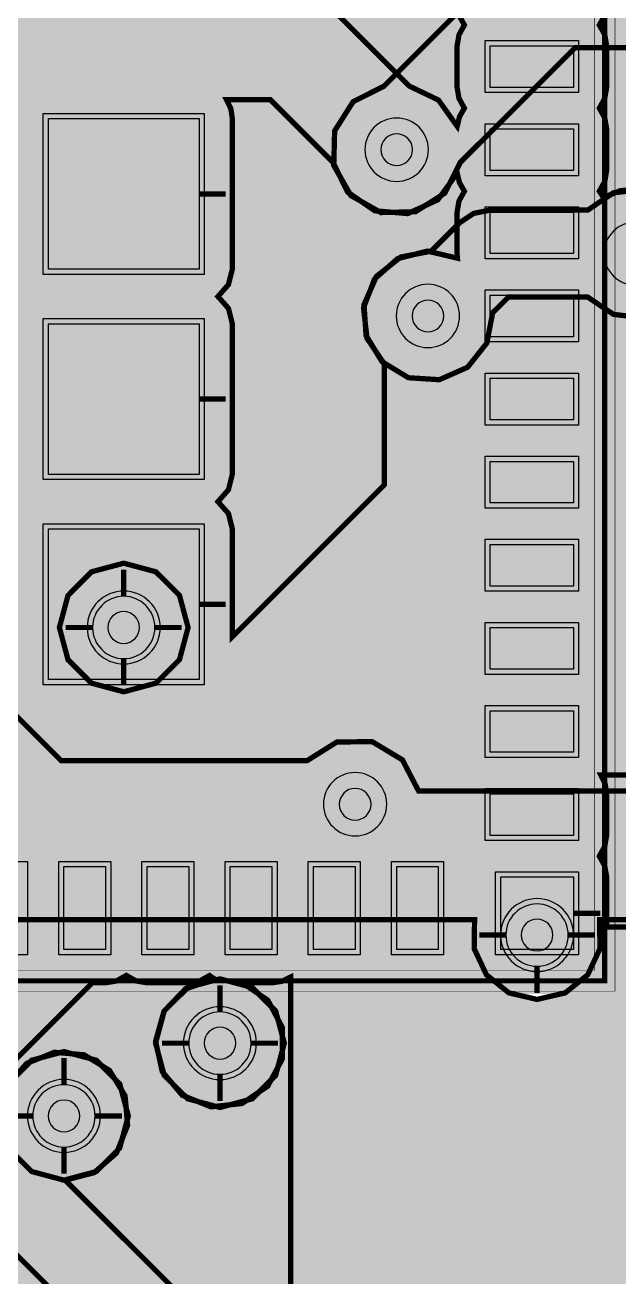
# Model space of a CAD drawing. Header units: millimetres. Extents: x -14.5 to 40, y -68.1 to 8.1.
# Drawn here: x 21.83 to 27.54, y -14.15 to -2.1 of the extents above; entities that cross this region are included whole.
import ezdxf

# ---------------------------------------------------------------- set-up
doc = ezdxf.new("R2010")
doc.units = ezdxf.units.MM
doc.header["$MEASUREMENT"] = 0
for name, color, linetype, true_color in [('Bottom-Layer', 7, 'Continuous', 0x0000ff), ('Bottom-Paste-Mask-Layer', 7, 'Continuous', 0x800000), ('Bottom-Solder-Mask-Layer', 7, 'Continuous', 0xaa00ff), ('Component-Shape-Layer', 7, 'Continuous', 0x00cccc), ('Document-Layer', 7, 'Continuous', 0xffffff), ('Hole-Layer', 7, 'Continuous', 0x222222), ('Multi-Layer', 7, 'Continuous', 0xc0c0c0), ('Pin-Soldering-Layer', 7, 'Continuous', 0xcc9999), ('Top-Layer', 7, 'Continuous', 0xff0000), ('Top-Paste-Mask-Layer', 7, 'Continuous', 0x808080), ('Top-Silkscreen-Layer', 7, 'Continuous', 0xffff00), ('Top-Solder-Mask-Layer', 7, 'Continuous', 0x800080)]:
    doc.layers.add(name, color=color, linetype=linetype, true_color=true_color)

msp = doc.modelspace()

# ---------------------------------------------------------------- hatches: boundary and pattern name
at = {"layer": 'Bottom-Layer'}
for points in [[(0.78, -0.455), (20.521, -0.455), (20.278, -0.675), (20.181, -0.987), (20.257, -1.305), (20.485, -1.541), (20.8, -1.627), (21.116, -1.541), (21.343, -1.305), (21.419, -0.987), (21.322, -0.675), (21.079, -0.455), (39.12, -0.455), (39.382, -0.618), (39.545, -0.88), (39.545, -6.251), (38.746, -5.453), (38.697, -5.411), (38.642, -5.377), (38.946, -5.087), (39.127, -4.709), (39.164, -4.291), (39.051, -3.887), (38.802, -3.55), (38.45, -3.321), (38.04, -3.232), (37.625, -3.293), (37.259, -3.496), (36.987, -3.816), (36.846, -4.211), (36.854, -4.631), (37.009, -5.02), (37.292, -5.33), (34.953, -5.33), (35.294, -5.053), (35.509, -4.669), (35.567, -4.233), (35.46, -3.807), (35.203, -3.45), (34.832, -3.214), (34.4, -3.131), (33.968, -3.214), (33.597, -3.45), (33.34, -3.807), (33.233, -4.233), (33.291, -4.669), (33.506, -5.053), (33.847, -5.33), (33.712, -5.33), (33.435, -5.153), (33.106, -5.142), (32.817, -5.3), (32.649, -5.583), (32.648, -5.912), (32.814, -6.196), (33.102, -6.355), (33.431, -6.347), (33.269, -6.704), (33.235, -7.095), (33.332, -7.475), (31.334, -9.474), (25.611, -9.474), (25.455, -9.173), (25.164, -8.998), (24.825, -9.001), (24.538, -9.181), (22.174, -9.181), (14.623, -1.631), (14.567, -1.339), (14.382, -1.106), (14.11, -0.986), (13.813, -1.005), (13.559, -1.159), (13.405, -1.413), (13.386, -1.71), (13.506, -1.982), (13.739, -2.167), (14.031, -2.223), (18.865, -7.057), (18.573, -7.11), (18.339, -7.292), (18.216, -7.563), (18.234, -7.859), (18.387, -8.113), (18.641, -8.266), (18.937, -8.284), (19.208, -8.161), (19.39, -7.927), (19.443, -7.635), (21.681, -9.874), (20.167, -9.874), (20.123, -9.831), (20.046, -9.497), (19.804, -9.255), (19.47, -9.177), (19.146, -9.286), (18.928, -9.551), (18.883, -9.89), (15.196, -6.204), (15.06, -6.113), (14.9, -6.081), (14.362, -6.081), (14.116, -5.915), (13.821, -5.881), (13.543, -5.988), (13.347, -6.211), (13.276, -6.5), (13.347, -6.789), (13.543, -7.012), (13.821, -7.119), (14.116, -7.085), (14.362, -6.919), (14.726, -6.919), (16.875, -9.067), (16.648, -9.308), (16.577, -9.631), (15.026, -11.181), (11.462, -11.181), (11.186, -11.004), (10.858, -10.992), (10.569, -11.149), (10.569, -7.156), (10.622, -6.853), (10.524, -6.561), (10.298, -6.352), (10, -6.276), (9.702, -6.352), (9.476, -6.561), (9.378, -6.853), (9.431, -7.156), (9.431, -15.4), (9.474, -15.618), (9.598, -15.802), (10.176, -16.381), (8.062, -16.381), (7.816, -16.215), (7.521, -16.181), (7.243, -16.288), (7.047, -16.511), (6.976, -16.8), (7.047, -17.089), (7.243, -17.312), (7.521, -17.419), (7.816, -17.386), (8.062, -17.219), (10.006, -17.219), (9.878, -17.546), (9.947, -17.889), (10.19, -18.142), (10.531, -18.223), (11.404, -19.096), (11.54, -19.187), (11.7, -19.219), (13.5, -19.219), (13.66, -19.187), (13.796, -19.096), (19.869, -13.023), (20.113, -12.987), (20.323, -12.859), (20.467, -12.66), (30.681, -22.874), (30.681, -39.916), (30.405, -40.12), (30.279, -40.439), (30.341, -40.776), (30.571, -41.03), (30.901, -41.124), (31.231, -41.029), (31.231, -57.088), (31.065, -57.334), (31.031, -57.629), (31.138, -57.907), (31.361, -58.103), (31.65, -58.174), (31.939, -58.103), (32.162, -57.907), (32.269, -57.629), (32.236, -57.334), (32.069, -57.088), (32.069, -54.661), (33.727, -56.319), (33.784, -56.611), (33.97, -56.844), (34.243, -56.964), (33.884, -57.323), (33.548, -57.226), (33.212, -57.326), (32.982, -57.591), (32.932, -57.937), (33.077, -58.257), (33.37, -58.448), (33.721, -58.45), (34.017, -58.264), (34.141, -58.223), (34.246, -58.146), (36.246, -56.146), (36.337, -56.01), (36.369, -55.85), (36.369, -54.05), (36.337, -53.89), (36.246, -53.754), (33.619, -51.126), (33.619, -18.759), (33.669, -18.766), (33.72, -18.769), (34.881, -18.769), (34.881, -49.038), (34.715, -49.284), (34.681, -49.579), (34.788, -49.857), (35.011, -50.053), (35.3, -50.124), (35.589, -50.053), (35.812, -49.857), (35.919, -49.579), (35.886, -49.284), (35.719, -49.038), (35.719, -18.874), (36.932, -17.661), (37.001, -18.097), (37.226, -18.477), (37.577, -18.745), (38.002, -18.865), (38.441, -18.818), (38.831, -18.612), (38.831, -44.956), (38.584, -44.809), (38.298, -44.79), (38.033, -44.902), (37.848, -45.121), (37.781, -45.4), (37.848, -45.679), (38.033, -45.899), (38.298, -46.011), (38.584, -45.991), (38.831, -45.845), (38.831, -49.576), (38.481, -49.926), (38.189, -49.983), (37.956, -50.168), (37.836, -50.44), (37.855, -50.736), (38.009, -50.991), (38.263, -51.145), (38.56, -51.164), (38.832, -51.043), (39.017, -50.81), (39.073, -50.519), (39.545, -50.047), (39.545, -59.32), (39.382, -59.582), (39.12, -59.745), (0.78, -59.745), (0.518, -59.582), (0.355, -59.32), (0.355, -0.88), (0.518, -0.618)], [(25.278, -2.688), (24.981, -2.838), (24.803, -3.119), (24.795, -3.452), (24.959, -3.741), (25.248, -3.905), (25.581, -3.897), (25.862, -3.719), (26.012, -3.422), (27.115, -2.319), (33.353, -2.319), (33.604, -2.657), (33.96, -2.883), (34.372, -2.969), (34.788, -2.903), (35.153, -2.694), (35.421, -2.369), (37.079, -2.369), (37.359, -2.704), (37.743, -2.913), (38.177, -2.966), (38.6, -2.857), (38.954, -2.599), (39.187, -2.229), (39.269, -1.8), (39.187, -1.371), (38.954, -1.001), (38.6, -0.743), (38.177, -0.634), (37.743, -0.687), (37.359, -0.896), (37.079, -1.231), (35.421, -1.231), (35.153, -0.906), (34.788, -0.697), (34.372, -0.631), (33.96, -0.717), (33.604, -0.943), (33.353, -1.281), (26.9, -1.281), (26.701, -1.32), (26.533, -1.433)], [(25.259, -5.341), (25.513, -5.495), (25.81, -5.514), (26.082, -5.394), (26.267, -5.161), (26.323, -4.869), (26.474, -4.719), (27.238, -4.719), (27.484, -4.885), (27.779, -4.919), (28.057, -4.812), (28.253, -4.589), (28.324, -4.3), (28.253, -4.011), (28.057, -3.788), (27.779, -3.681), (27.484, -3.715), (27.238, -3.881), (26.3, -3.881), (26.14, -3.913), (26.004, -4.004), (25.731, -4.277), (25.439, -4.333), (25.206, -4.518), (25.086, -4.79), (25.105, -5.087)], [(22.156, -7.899), (22.239, -8.209), (22.465, -8.435), (22.775, -8.518), (23.084, -8.435), (23.311, -8.209), (23.394, -7.899), (23.311, -7.59), (23.084, -7.363), (22.775, -7.28), (22.465, -7.363), (22.239, -7.59)], [(22.475, -7.899, 1), (23.075, -7.899, 1)], [(22.212, -13.219), (22.489, -13.147), (22.705, -12.958), (22.812, -12.692), (22.788, -12.407), (22.638, -12.162), (22.394, -12.012), (22.108, -11.988), (21.842, -12.095), (21.653, -12.311), (21.581, -12.588), (19.41, -10.418), (19.47, -10.423), (19.531, -10.423), (19.697, -10.589), (19.833, -10.68), (19.993, -10.712), (26.149, -10.712), (26.145, -10.99), (26.263, -11.242), (26.479, -11.416), (26.75, -11.479), (27.021, -11.416), (27.237, -11.242), (27.355, -10.99), (27.351, -10.712), (31.607, -10.712), (31.768, -10.68), (31.904, -10.589), (33.474, -9.019), (33.53, -9.019), (33.301, -9.401), (33.232, -9.841), (33.332, -10.275), (31.354, -12.254), (31.263, -12.39), (31.231, -12.55), (31.231, -22.238)], [(26.45, -10.86, 1), (27.05, -10.86, 1)], [(23.081, -11.9), (23.164, -12.21), (23.391, -12.436), (23.7, -12.519), (24.01, -12.436), (24.236, -12.21), (24.319, -11.9), (24.236, -11.591), (24.01, -11.364), (23.7, -11.281), (23.391, -11.364), (23.164, -11.591)], [(23.4, -11.9, 1), (24, -11.9, 1)], [(21.9, -12.6, 1), (22.5, -12.6, 1)]]:
    msp.add_hatch(color=256, dxfattribs=at).paths.add_polyline_path(points)
at = {"layer": 'Bottom-Paste-Mask-Layer'}
for points in [[(22.475, -7.899, 1), (23.075, -7.899, 1)], [(26.45, -10.86, 1), (27.05, -10.86, 1)], [(23.4, -11.9, 1), (24, -11.9, 1)], [(21.9, -12.6, 1), (22.5, -12.6, 1)]]:
    msp.add_hatch(color=256, dxfattribs=at).paths.add_polyline_path(points)
at = {"layer": 'Bottom-Solder-Mask-Layer'}
for points in [[(22.424, -7.899, 1), (23.126, -7.899, 1)], [(26.399, -10.86, 1), (27.101, -10.86, 1)], [(23.349, -11.9, 1), (24.051, -11.9, 1)], [(21.849, -12.6, 1), (22.551, -12.6, 1)]]:
    msp.add_hatch(color=256, dxfattribs=at).paths.add_polyline_path(points)
at = {"layer": 'Document-Layer'}
for points in [[(14.1, 5.4), (14.1, -11.4), (27.5, -11.4), (27.5, 5.4), (14.2, 5.4), (14.3, 5.2)], [(14.1, 5.4), (14.1, -11.4), (27.5, -11.4), (27.5, 5.4), (14.2, 5.4), (14.3, 5.2)], [(14.3, 5.2), (27.3, 5.2), (27.3, -11.2), (14.3, -11.2)], [(14.3, 5.2), (27.3, 5.2), (27.3, -11.2), (14.3, -11.2)]]:
    msp.add_hatch(color=256, dxfattribs=at).paths.add_polyline_path(points)
at = {"layer": 'Hole-Layer'}
for points in [[(22.622, -7.899, 1), (22.927, -7.899, 1)], [(26.598, -10.86, 1), (26.903, -10.86, 1)], [(23.548, -11.9, 1), (23.853, -11.9, 1)], [(22.048, -12.6, 1), (22.353, -12.6, 1)]]:
    msp.add_hatch(color=256, dxfattribs=at).paths.add_polyline_path(points)
at = {"layer": 'Multi-Layer'}
for points in [[(22.475, -7.899, 1), (23.075, -7.899, 1)], [(22.475, -7.899, 1), (23.075, -7.899, 1)], [(22.475, -7.899, 1), (23.075, -7.899, 1)], [(26.45, -10.86, 1), (27.05, -10.86, 1)], [(26.45, -10.86, 1), (27.05, -10.86, 1)], [(26.45, -10.86, 1), (27.05, -10.86, 1)], [(23.4, -11.9, 1), (24, -11.9, 1)], [(23.4, -11.9, 1), (24, -11.9, 1)], [(23.4, -11.9, 1), (24, -11.9, 1)], [(21.9, -12.6, 1), (22.5, -12.6, 1)], [(21.9, -12.6, 1), (22.5, -12.6, 1)], [(21.9, -12.6, 1), (22.5, -12.6, 1)]]:
    msp.add_hatch(color=256, dxfattribs=at).paths.add_polyline_path(points)
at = {"layer": 'Pin-Soldering-Layer'}
for points in [[(27.1, -2.3), (27.1, -2.7), (26.3, -2.7), (26.3, -2.3)], [(27.1, -2.3), (27.1, -2.7), (26.3, -2.7), (26.3, -2.3)], [(22.05, -3), (23.5, -3), (23.5, -4.45), (22.05, -4.45)], [(22.05, -3), (23.5, -3), (23.5, -4.45), (22.05, -4.45)], [(27.1, -3.1), (27.1, -3.5), (26.3, -3.5), (26.3, -3.1)], [(27.1, -3.1), (27.1, -3.5), (26.3, -3.5), (26.3, -3.1)], [(27.1, -3.9), (27.1, -4.3), (26.3, -4.3), (26.3, -3.9)], [(27.1, -3.9), (27.1, -4.3), (26.3, -4.3), (26.3, -3.9)], [(27.1, -4.7), (27.1, -5.1), (26.3, -5.1), (26.3, -4.7)], [(27.1, -4.7), (27.1, -5.1), (26.3, -5.1), (26.3, -4.7)], [(22.05, -4.975), (23.5, -4.975), (23.5, -6.425), (22.05, -6.425)], [(22.05, -4.975), (23.5, -4.975), (23.5, -6.425), (22.05, -6.425)], [(27.1, -5.5), (27.1, -5.9), (26.3, -5.9), (26.3, -5.5)], [(27.1, -5.5), (27.1, -5.9), (26.3, -5.9), (26.3, -5.5)], [(27.1, -6.3), (27.1, -6.7), (26.3, -6.7), (26.3, -6.3)], [(27.1, -6.3), (27.1, -6.7), (26.3, -6.7), (26.3, -6.3)], [(22.05, -6.95), (23.5, -6.95), (23.5, -8.4), (22.05, -8.4)], [(22.05, -6.95), (23.5, -6.95), (23.5, -8.4), (22.05, -8.4)], [(27.1, -7.1), (27.1, -7.5), (26.3, -7.5), (26.3, -7.1)], [(27.1, -7.1), (27.1, -7.5), (26.3, -7.5), (26.3, -7.1)], [(27.1, -7.9), (27.1, -8.3), (26.3, -8.3), (26.3, -7.9)], [(27.1, -7.9), (27.1, -8.3), (26.3, -8.3), (26.3, -7.9)], [(27.1, -8.7), (27.1, -9.1), (26.3, -9.1), (26.3, -8.7)], [(27.1, -8.7), (27.1, -9.1), (26.3, -9.1), (26.3, -8.7)], [(27.1, -9.5), (27.1, -9.9), (26.3, -9.9), (26.3, -9.5)], [(27.1, -9.5), (27.1, -9.9), (26.3, -9.9), (26.3, -9.5)], [(22.6, -11), (22.2, -11), (22.2, -10.2), (22.6, -10.2)], [(22.6, -11), (22.2, -11), (22.2, -10.2), (22.6, -10.2)], [(23.4, -11), (23, -11), (23, -10.2), (23.4, -10.2)], [(23.4, -11), (23, -11), (23, -10.2), (23.4, -10.2)], [(24.2, -11), (23.8, -11), (23.8, -10.2), (24.2, -10.2)], [(24.2, -11), (23.8, -11), (23.8, -10.2), (24.2, -10.2)], [(25, -11), (24.6, -11), (24.6, -10.2), (25, -10.2)], [(25, -11), (24.6, -11), (24.6, -10.2), (25, -10.2)], [(25.8, -11), (25.4, -11), (25.4, -10.2), (25.8, -10.2)], [(25.8, -11), (25.4, -11), (25.4, -10.2), (25.8, -10.2)], [(26.4, -10.3), (27.1, -10.3), (27.1, -11), (26.4, -11)], [(26.4, -10.3), (27.1, -10.3), (27.1, -11), (26.4, -11)]]:
    msp.add_hatch(color=256, dxfattribs=at).paths.add_polyline_path(points)
at = {"layer": 'Top-Layer'}
for points in [[(27.419, -1.1), (27.419, -0.455), (39.12, -0.455), (39.382, -0.618), (39.545, -0.88), (39.545, -16.939), (38.809, -16.204), (38.748, -16.154), (38.679, -16.116), (39.008, -15.837), (39.213, -15.458), (39.267, -15.03), (39.163, -14.612), (38.914, -14.261), (38.554, -14.023), (38.133, -13.931), (37.708, -13.999), (37.335, -14.216), (37.067, -14.553), (36.939, -14.964), (36.969, -15.394), (37.152, -15.784), (37.464, -16.081), (35.974, -16.081), (35.468, -15.575), (35.567, -15.165), (35.514, -14.746), (35.315, -14.373), (34.997, -14.095), (36.446, -12.646), (36.537, -12.51), (36.569, -12.349), (36.569, -11.562), (37.032, -12.025), (36.931, -12.474), (37.012, -12.927), (37.261, -13.314), (37.641, -13.575), (38.091, -13.669), (38.543, -13.582), (38.927, -13.327), (39.182, -12.943), (39.269, -12.491), (39.175, -12.041), (38.914, -11.661), (38.527, -11.412), (38.074, -11.331), (37.625, -11.432), (37.119, -10.926), (37.119, -10.436), (37.412, -10.745), (37.797, -10.929), (38.222, -10.963), (38.63, -10.842), (38.969, -10.582), (39.191, -10.219), (39.269, -9.8), (39.191, -9.381), (38.969, -9.018), (38.63, -8.758), (38.222, -8.637), (37.797, -8.671), (37.412, -8.855), (37.119, -9.164), (37.119, -7.636), (37.412, -7.945), (37.797, -8.129), (38.222, -8.163), (38.63, -8.042), (38.969, -7.782), (39.191, -7.419), (39.269, -7), (39.191, -6.581), (38.969, -6.218), (38.63, -5.958), (38.222, -5.837), (37.797, -5.871), (37.412, -6.055), (37.119, -6.364), (37.119, -5.168), (37.488, -5.451), (37.937, -5.567), (38.397, -5.5), (38.794, -5.258), (39.065, -4.882), (39.169, -4.429), (39.088, -3.971), (38.835, -3.582), (38.451, -3.321), (37.995, -3.231), (37.54, -3.325), (37.158, -3.589), (36.909, -3.981), (36.832, -4.439), (35.196, -2.804), (35.152, -2.765), (35.104, -2.734), (35.417, -2.376), (35.563, -1.923), (35.515, -1.449), (35.283, -1.034), (34.904, -0.745), (34.442, -0.632), (33.973, -0.712), (33.574, -0.972), (33.313, -1.37), (33.232, -1.839), (33.344, -2.302), (33.632, -2.681), (28.9, -2.681), (28.74, -2.713), (28.604, -2.804), (27.731, -3.677), (27.553, -3.694), (27.387, -3.76), (27.369, -3.729), (27.349, -3.7), (27.401, -3.606), (27.419, -3.5), (27.419, -3.1), (27.401, -2.994), (27.349, -2.9), (27.401, -2.806), (27.419, -2.7), (27.419, -2.3), (27.401, -2.194), (27.349, -2.1), (27.401, -2.006), (27.419, -1.9), (27.419, -1.5), (27.401, -1.394), (27.349, -1.3), (27.401, -1.206)], [(17.685, -2.781), (15.609, -2.781), (15.617, -2.741), (15.619, -2.7), (15.619, -2.3), (15.601, -2.194), (15.549, -2.1), (15.601, -2.006), (15.619, -1.9), (15.619, -1.5), (15.619, -1.481), (15.617, -1.461), (15.704, -1.504), (15.8, -1.519), (16.2, -1.519), (16.306, -1.501), (16.4, -1.449), (16.494, -1.501), (16.6, -1.519), (17, -1.519), (17.106, -1.501), (17.2, -1.449), (17.294, -1.501), (17.4, -1.519), (17.8, -1.519), (17.906, -1.501), (18, -1.449), (18.094, -1.501), (18.2, -1.519), (18.6, -1.519), (18.706, -1.501), (18.8, -1.449), (18.894, -1.501), (19, -1.519), (19.4, -1.519), (19.506, -1.501), (19.6, -1.449), (19.694, -1.501), (19.8, -1.519), (20.2, -1.519), (20.294, -1.505), (20.38, -1.463), (20.575, -1.585), (20.8, -1.627), (21.025, -1.585), (21.22, -1.463), (21.306, -1.505), (21.4, -1.519), (21.8, -1.519), (21.906, -1.501), (22, -1.449), (22.094, -1.501), (22.2, -1.519), (22.6, -1.519), (22.706, -1.501), (22.8, -1.449), (22.894, -1.501), (23, -1.519), (23.4, -1.519), (23.506, -1.501), (23.6, -1.449), (23.694, -1.501), (23.8, -1.519), (24.2, -1.519), (24.306, -1.501), (24.4, -1.449), (24.494, -1.501), (24.6, -1.519), (25, -1.519), (25.106, -1.501), (25.2, -1.449), (25.294, -1.501), (25.4, -1.519), (25.8, -1.519), (25.896, -1.504), (25.983, -1.461), (25.982, -1.481), (25.981, -1.5), (25.981, -1.9), (25.999, -2.006), (26.051, -2.1), (25.999, -2.194), (25.981, -2.3), (25.981, -2.7), (25.999, -2.806), (26.051, -2.9), (26.004, -2.982), (25.982, -3.075), (25.802, -2.822), (25.522, -2.688), (24.767, -1.933), (24.599, -1.82), (24.4, -1.781), (18.9, -1.781), (18.701, -1.82), (18.533, -1.933)], [(26.3, -2.3), (27.1, -2.3), (27.1, -2.7), (26.3, -2.7)], [(23.819, -6.425), (23.819, -4.975), (23.782, -4.827), (23.681, -4.713), (23.782, -4.598), (23.819, -4.45), (23.819, -3), (23.805, -2.905), (23.763, -2.819), (24.185, -2.819), (24.788, -3.422), (24.928, -3.708), (25.19, -3.888), (25.506, -3.915), (25.795, -3.783), (25.982, -3.526), (26.004, -3.618), (26.051, -3.7), (25.999, -3.794), (25.981, -3.9), (25.981, -4.3), (25.982, -4.322), (25.984, -4.344), (25.696, -4.276), (25.408, -4.349), (25.187, -4.545), (25.081, -4.822), (25.115, -5.117), (25.281, -5.362), (25.281, -6.526), (23.819, -7.989), (23.819, -6.95), (23.782, -6.802), (23.681, -6.688), (23.782, -6.573)], [(22.05, -4.45), (22.05, -3), (23.5, -3), (23.5, -4.45)], [(26.3, -3.1), (27.1, -3.1), (27.1, -3.5), (26.3, -3.5)], [(26.3, -3.9), (27.1, -3.9), (27.1, -4.3), (26.3, -4.3)], [(26.3, -4.7), (27.1, -4.7), (27.1, -5.1), (26.3, -5.1)], [(22.05, -6.425), (22.05, -4.975), (23.5, -4.975), (23.5, -6.425)], [(26.3, -5.5), (27.1, -5.5), (27.1, -5.9), (26.3, -5.9)], [(26.3, -6.3), (27.1, -6.3), (27.1, -6.7), (26.3, -6.7)], [(22.05, -8.4), (22.05, -6.95), (23.5, -6.95), (23.5, -8.4)], [(26.3, -7.1), (27.1, -7.1), (27.1, -7.5), (26.3, -7.5)], [(22.475, -7.899, 1), (23.075, -7.899, 1)], [(26.3, -7.9), (27.1, -7.9), (27.1, -8.3), (26.3, -8.3)], [(26.3, -8.7), (27.1, -8.7), (27.1, -9.1), (26.3, -9.1)], [(33.326, -9.319), (33.332, -9.325), (33.231, -9.792), (33.326, -10.261), (33.6, -10.653), (33.514, -10.71), (33.438, -10.781), (27.419, -10.781), (27.419, -10.3), (27.401, -10.194), (27.349, -10.1), (27.401, -10.006), (27.419, -9.9), (27.419, -9.5), (27.405, -9.405), (27.363, -9.319)], [(26.3, -9.5), (27.1, -9.5), (27.1, -9.9), (26.3, -9.9)], [(22.6, -10.2), (22.6, -11), (22.2, -11), (22.2, -10.2)], [(23.4, -10.2), (23.4, -11), (23, -11), (23, -10.2)], [(24.2, -10.2), (24.2, -11), (23.8, -11), (23.8, -10.2)], [(25, -10.2), (25, -11), (24.6, -11), (24.6, -10.2)], [(25.8, -10.2), (25.8, -11), (25.4, -11), (25.4, -10.2)], [(26.4, -11), (26.4, -10.3), (27.1, -10.3), (27.1, -11)], [(26.45, -10.86, 1), (27.05, -10.86, 1)], [(20.619, -20.4), (20.587, -20.24), (20.496, -20.104), (20.273, -19.88), (20.901, -20.05), (21.553, -20.043), (22.177, -19.858), (22.728, -19.51), (23.164, -19.026), (23.45, -18.441), (23.567, -17.8), (23.505, -17.151), (23.268, -16.544), (22.875, -16.025), (22.356, -15.632), (21.749, -15.395), (21.1, -15.333), (20.459, -15.45), (19.874, -15.737), (19.39, -16.172), (19.042, -16.723), (18.857, -17.347), (18.85, -17.999), (19.02, -18.628), (18.619, -18.227), (18.619, -13.751), (19.357, -13.751), (19.582, -13.658), (19.676, -13.432), (19.676, -12.982), (19.921, -13.024), (20.162, -12.966), (20.362, -12.819), (20.8, -12.819), (20.96, -12.787), (21.096, -12.696), (22.474, -11.319), (22.6, -11.319), (22.706, -11.301), (22.8, -11.248), (22.894, -11.301), (23, -11.319), (23.4, -11.319), (23.506, -11.301), (23.6, -11.249), (23.625, -11.267), (23.652, -11.283), (23.369, -11.377), (23.162, -11.593), (23.081, -11.881), (23.145, -12.173), (23.338, -12.402), (23.615, -12.513), (23.912, -12.481), (24.16, -12.314), (24.301, -12.05), (24.301, -11.751), (24.161, -11.487), (23.914, -11.319), (24.2, -11.319), (24.295, -11.305), (24.381, -11.263), (24.381, -25.729), (24.413, -25.89), (24.504, -26.025), (25.642, -27.164), (25.642, -28.435), (25.735, -28.661), (25.961, -28.754), (26.157, -28.754), (26.157, -28.854), (26.189, -29.014), (26.28, -29.15), (27.226, -30.097), (26.788, -30.097), (26.562, -30.19), (26.469, -30.416), (26.469, -31.316), (26.562, -31.542), (26.788, -31.635), (27.588, -31.635), (27.771, -31.577), (27.888, -31.425), (28.005, -31.577), (28.188, -31.635), (28.988, -31.635), (29.214, -31.542), (29.307, -31.316), (29.307, -30.416), (29.214, -30.19), (28.988, -30.097), (28.412, -30.097), (27.069, -28.754), (27.191, -28.754), (27.417, -28.661), (27.51, -28.435), (27.51, -26.575), (27.417, -26.349), (27.191, -26.256), (26.569, -26.256), (26.613, -26.116), (26.623, -25.969), (33.824, -18.769), (35.08, -18.769), (35.325, -18.704), (35.504, -18.525), (35.569, -18.28), (35.569, -16.92), (35.568, -16.883), (35.563, -16.846), (35.676, -16.9), (35.8, -16.919), (37.23, -16.919), (37.011, -17.274), (36.931, -17.684), (37, -18.095), (37.209, -18.456), (37.531, -18.721), (37.531, -29.471), (29.124, -38.062), (29.076, -37.996), (29.019, -37.938), (29.019, -36), (28.987, -35.84), (28.896, -35.704), (21.947, -28.754), (22.821, -28.754), (23.047, -28.661), (23.14, -28.435), (23.14, -26.575), (23.047, -26.349), (22.821, -26.256), (21.591, -26.256), (21.366, -26.349), (21.272, -26.575), (21.272, -28.08), (20.619, -27.427)], [(23.4, -11.9, 1), (24, -11.9, 1)], [(21.581, -12.6), (21.664, -12.91), (21.891, -13.136), (22.2, -13.219), (22.51, -13.136), (22.736, -12.91), (22.819, -12.6), (22.736, -12.291), (22.51, -12.064), (22.2, -11.981), (21.891, -12.064), (21.664, -12.291)], [(21.9, -12.6, 1), (22.5, -12.6, 1)]]:
    msp.add_hatch(color=256, dxfattribs=at).paths.add_polyline_path(points)
at = {"layer": 'Top-Paste-Mask-Layer'}
for points in [[(26.3, -2.3), (27.1, -2.3), (27.1, -2.7), (26.3, -2.7)], [(22.05, -4.45), (22.05, -3), (23.5, -3), (23.5, -4.45)], [(26.3, -3.1), (27.1, -3.1), (27.1, -3.5), (26.3, -3.5)], [(26.3, -3.9), (27.1, -3.9), (27.1, -4.3), (26.3, -4.3)], [(26.3, -4.7), (27.1, -4.7), (27.1, -5.1), (26.3, -5.1)], [(22.05, -6.425), (22.05, -4.975), (23.5, -4.975), (23.5, -6.425)], [(26.3, -5.5), (27.1, -5.5), (27.1, -5.9), (26.3, -5.9)], [(26.3, -6.3), (27.1, -6.3), (27.1, -6.7), (26.3, -6.7)], [(22.05, -8.4), (22.05, -6.95), (23.5, -6.95), (23.5, -8.4)], [(26.3, -7.1), (27.1, -7.1), (27.1, -7.5), (26.3, -7.5)], [(22.475, -7.899, 1), (23.075, -7.899, 1)], [(26.3, -7.9), (27.1, -7.9), (27.1, -8.3), (26.3, -8.3)], [(26.3, -8.7), (27.1, -8.7), (27.1, -9.1), (26.3, -9.1)], [(26.3, -9.5), (27.1, -9.5), (27.1, -9.9), (26.3, -9.9)], [(22.6, -10.2), (22.6, -11), (22.2, -11), (22.2, -10.2)], [(23.4, -10.2), (23.4, -11), (23, -11), (23, -10.2)], [(24.2, -10.2), (24.2, -11), (23.8, -11), (23.8, -10.2)], [(25, -10.2), (25, -11), (24.6, -11), (24.6, -10.2)], [(25.8, -10.2), (25.8, -11), (25.4, -11), (25.4, -10.2)], [(26.4, -11), (26.4, -10.3), (27.1, -10.3), (27.1, -11)], [(26.45, -10.86, 1), (27.05, -10.86, 1)], [(23.4, -11.9, 1), (24, -11.9, 1)], [(21.9, -12.6, 1), (22.5, -12.6, 1)]]:
    msp.add_hatch(color=256, dxfattribs=at).paths.add_polyline_path(points)
at = {"layer": 'Top-Solder-Mask-Layer'}
for points in [[(26.25, -2.25), (27.15, -2.25), (27.15, -2.75), (26.25, -2.75)], [(22, -4.5), (22, -2.95), (23.55, -2.95), (23.55, -4.5)], [(26.25, -3.05), (27.15, -3.05), (27.15, -3.55), (26.25, -3.55)], [(26.25, -3.85), (27.15, -3.85), (27.15, -4.35), (26.25, -4.35)], [(26.25, -4.65), (27.15, -4.65), (27.15, -5.15), (26.25, -5.15)], [(22, -6.475), (22, -4.925), (23.55, -4.925), (23.55, -6.475)], [(26.25, -5.45), (27.15, -5.45), (27.15, -5.95), (26.25, -5.95)], [(26.25, -6.25), (27.15, -6.25), (27.15, -6.75), (26.25, -6.75)], [(22, -8.45), (22, -6.9), (23.55, -6.9), (23.55, -8.45)], [(26.25, -7.05), (27.15, -7.05), (27.15, -7.55), (26.25, -7.55)], [(22.424, -7.899, 1), (23.126, -7.899, 1)], [(26.25, -7.85), (27.15, -7.85), (27.15, -8.35), (26.25, -8.35)], [(26.25, -8.65), (27.15, -8.65), (27.15, -9.15), (26.25, -9.15)], [(26.25, -9.45), (27.15, -9.45), (27.15, -9.95), (26.25, -9.95)], [(21.85, -10.15), (21.85, -11.05), (21.35, -11.05), (21.35, -10.15)], [(22.65, -10.15), (22.65, -11.05), (22.15, -11.05), (22.15, -10.15)], [(23.45, -10.15), (23.45, -11.05), (22.95, -11.05), (22.95, -10.15)], [(24.25, -10.15), (24.25, -11.05), (23.75, -11.05), (23.75, -10.15)], [(25.05, -10.15), (25.05, -11.05), (24.55, -11.05), (24.55, -10.15)], [(25.85, -10.15), (25.85, -11.05), (25.35, -11.05), (25.35, -10.15)], [(26.35, -11.05), (26.35, -10.25), (27.15, -10.25), (27.15, -11.05)], [(26.399, -10.86, 1), (27.101, -10.86, 1)], [(23.349, -11.9, 1), (24.051, -11.9, 1)], [(21.849, -12.6, 1), (22.551, -12.6, 1)]]:
    msp.add_hatch(color=256, dxfattribs=at).paths.add_polyline_path(points)

# ---------------------------------------------------------------- linework, layer by layer
at = {"layer": 'Bottom-Layer'}
for points, const_width in [([(33.353, -1.281), (26.9, -1.281), (26.701, -1.32), (26.533, -1.433), (25.278, -2.688), (24.981, -2.838), (24.803, -3.119), (24.795, -3.452), (24.959, -3.741), (25.248, -3.905), (25.581, -3.897), (25.862, -3.719), (26.012, -3.422), (27.115, -2.319), (33.353, -2.319)], 0.0508), ([(22, -9.6), (14, -1.6)], 0.2), ([(31.334, -9.474), (25.611, -9.474), (25.455, -9.173), (25.164, -8.998), (24.825, -9.001), (24.538, -9.181), (22.174, -9.181), (14.623, -1.631)], 0.0508), ([(26.9, -1.8), (25.4, -3.3)], 0.4), ([(27.779, -3.681), (27.484, -3.715), (27.238, -3.881), (26.3, -3.881), (26.14, -3.913), (26.004, -4.004), (25.731, -4.277), (25.439, -4.333), (25.206, -4.518), (25.086, -4.79), (25.105, -5.087), (25.259, -5.341), (25.513, -5.495), (25.81, -5.514), (26.082, -5.394), (26.267, -5.161), (26.323, -4.869), (26.474, -4.719), (27.238, -4.719), (27.484, -4.885), (27.779, -4.919)], 0.0508), ([(26.3, -4.3), (25.7, -4.9)], 0.2), ([(27.7, -4.3), (26.3, -4.3)], 0.2), ([(14.9, -6.5), (31.1, -22.7)], 0.2), ([(22.775, -7.602), (22.775, -7.343)], 0.0508), ([(22.477, -7.899), (22.218, -7.899)], 0.0508), ([(23.072, -7.899), (23.331, -7.899)], 0.0508), ([(22.775, -8.197), (22.775, -8.456)], 0.0508), ([(25, -9.6), (22, -9.6)], 0.2), ([(25.293, -9.893), (25, -9.6)], 0.2), ([(31.507, -9.893), (25.293, -9.893)], 0.2), ([(31.607, -10.293), (19.993, -10.293)], 0.2), ([(19.993, -10.712), (26.149, -10.712), (26.145, -10.99), (26.263, -11.242), (26.479, -11.416), (26.75, -11.479), (27.021, -11.416), (27.237, -11.242), (27.355, -10.99), (27.351, -10.712), (31.607, -10.712)], 0.0508), ([(26.453, -10.86), (26.194, -10.86)], 0.0508), ([(27.048, -10.86), (27.307, -10.86)], 0.0508), ([(26.75, -11.157), (26.75, -11.416)], 0.0508), ([(23.7, -11.603), (23.7, -11.343)], 0.0508), ([(23.403, -11.9), (23.144, -11.9)], 0.0508), ([(23.998, -11.9), (24.257, -11.9)], 0.0508), ([(31.231, -22.238), (22.212, -13.219), (22.489, -13.147), (22.705, -12.958), (22.812, -12.692), (22.788, -12.407), (22.638, -12.162), (22.394, -12.012), (22.108, -11.988), (21.842, -12.095), (21.653, -12.311)], 0.0508), ([(22.2, -12.303), (22.2, -12.043)], 0.0508), ([(23.7, -12.197), (23.7, -12.457)], 0.0508), ([(13.796, -19.096), (19.869, -13.023), (20.113, -12.987), (20.323, -12.859), (20.467, -12.66), (30.681, -22.874)], 0.0508), ([(22.498, -12.6), (22.757, -12.6)], 0.0508)]:
    msp.add_lwpolyline(points, dxfattribs=dict(at, const_width=const_width))
at = {"layer": 'Bottom-Layer', "const_width": 0.0508}
for points in [[(22.156, -7.899), (22.239, -8.209), (22.465, -8.435), (22.775, -8.518), (23.084, -8.435), (23.311, -8.209), (23.394, -7.899), (23.311, -7.59), (23.084, -7.363), (22.775, -7.28), (22.465, -7.363), (22.239, -7.59)], [(23.081, -11.9), (23.164, -12.21), (23.391, -12.436), (23.7, -12.519), (24.01, -12.436), (24.236, -12.21), (24.319, -11.9), (24.236, -11.591), (24.01, -11.364), (23.7, -11.281), (23.391, -11.364), (23.164, -11.591)]]:
    msp.add_lwpolyline(points, close=True, dxfattribs=at)
at = {"layer": 'Bottom-Layer'}
for points in [[(22.475, -7.899, 1), (23.075, -7.899, 1)], [(26.45, -10.86, 1), (27.05, -10.86, 1)], [(23.4, -11.9, 1), (24, -11.9, 1)], [(21.9, -12.6, 1), (22.5, -12.6, 1)]]:
    msp.add_lwpolyline(points, format="xyb", close=True, dxfattribs=at)
at = {"layer": 'Bottom-Paste-Mask-Layer'}
for points in [[(22.475, -7.899, 1), (23.075, -7.899, 1)], [(26.45, -10.86, 1), (27.05, -10.86, 1)], [(23.4, -11.9, 1), (24, -11.9, 1)], [(21.9, -12.6, 1), (22.5, -12.6, 1)]]:
    msp.add_lwpolyline(points, format="xyb", close=True, dxfattribs=at)
at = {"layer": 'Bottom-Solder-Mask-Layer'}
for points in [[(22.424, -7.899, 1), (23.126, -7.899, 1)], [(26.399, -10.86, 1), (27.101, -10.86, 1)], [(23.349, -11.9, 1), (24.051, -11.9, 1)], [(21.849, -12.6, 1), (22.551, -12.6, 1)]]:
    msp.add_lwpolyline(points, format="xyb", close=True, dxfattribs=at)
at = {"layer": 'Component-Shape-Layer', "const_width": 0.0508}
msp.add_lwpolyline([(14.2, -11.3), (14.2, 5.3), (27.4, 5.3), (27.4, -11.3)], close=True, dxfattribs=at)
msp.add_lwpolyline([(14.2, -11.3), (14.2, 5.3), (27.4, 5.3), (27.4, -11.3)], close=True, dxfattribs=at)
at = {"layer": 'Document-Layer', "const_width": 0.00508}
for points in [[(14.1, 5.4), (14.1, -11.4), (27.5, -11.4), (27.5, 5.4), (14.2, 5.4), (14.3, 5.2)], [(14.1, 5.4), (14.1, -11.4), (27.5, -11.4), (27.5, 5.4), (14.2, 5.4), (14.3, 5.2)], [(14.3, 5.2), (27.3, 5.2), (27.3, -11.2), (14.3, -11.2)], [(14.3, 5.2), (27.3, 5.2), (27.3, -11.2), (14.3, -11.2)]]:
    msp.add_lwpolyline(points, close=True, dxfattribs=at)
at = {"layer": 'Hole-Layer'}
for points in [[(25.248, -3.3, 1), (25.553, -3.3, 1)], [(25.548, -4.9, 1), (25.853, -4.9, 1)], [(22.622, -7.899, 1), (22.927, -7.899, 1)], [(24.848, -9.6, 1), (25.153, -9.6, 1)], [(26.598, -10.86, 1), (26.903, -10.86, 1)], [(23.548, -11.9, 1), (23.853, -11.9, 1)], [(22.048, -12.6, 1), (22.353, -12.6, 1)]]:
    msp.add_lwpolyline(points, format="xyb", close=True, dxfattribs=at)
at = {"layer": 'Multi-Layer'}
for points in [[(25.095, -3.3, 1), (25.705, -3.3), (25.705, -3.3, 1), (25.095, -3.3)], [(27.395, -4.3, 1), (28.005, -4.3), (28.005, -4.3, 1), (27.395, -4.3)], [(25.395, -4.9, 1), (26.005, -4.9), (26.005, -4.9, 1), (25.395, -4.9)], [(24.695, -9.6, 1), (25.305, -9.6), (25.305, -9.6, 1), (24.695, -9.6)]]:
    msp.add_lwpolyline(points, format="xyb", dxfattribs=at)
for points in [[(22.475, -7.899, 1), (23.075, -7.899, 1)], [(22.475, -7.899, 1), (23.075, -7.899, 1)], [(22.475, -7.899, 1), (23.075, -7.899, 1)], [(26.45, -10.86, 1), (27.05, -10.86, 1)], [(26.45, -10.86, 1), (27.05, -10.86, 1)], [(26.45, -10.86, 1), (27.05, -10.86, 1)], [(23.4, -11.9, 1), (24, -11.9, 1)], [(23.4, -11.9, 1), (24, -11.9, 1)], [(23.4, -11.9, 1), (24, -11.9, 1)], [(21.9, -12.6, 1), (22.5, -12.6, 1)], [(21.9, -12.6, 1), (22.5, -12.6, 1)], [(21.9, -12.6, 1), (22.5, -12.6, 1)]]:
    msp.add_lwpolyline(points, format="xyb", close=True, dxfattribs=at)
at = {"layer": 'Pin-Soldering-Layer', "const_width": 0.00508}
for points in [[(27.1, -2.3), (27.1, -2.7), (26.3, -2.7), (26.3, -2.3)], [(27.1, -2.3), (27.1, -2.7), (26.3, -2.7), (26.3, -2.3)], [(22.05, -3), (23.5, -3), (23.5, -4.45), (22.05, -4.45)], [(22.05, -3), (23.5, -3), (23.5, -4.45), (22.05, -4.45)], [(27.1, -3.1), (27.1, -3.5), (26.3, -3.5), (26.3, -3.1)], [(27.1, -3.1), (27.1, -3.5), (26.3, -3.5), (26.3, -3.1)], [(27.1, -3.9), (27.1, -4.3), (26.3, -4.3), (26.3, -3.9)], [(27.1, -3.9), (27.1, -4.3), (26.3, -4.3), (26.3, -3.9)], [(27.1, -4.7), (27.1, -5.1), (26.3, -5.1), (26.3, -4.7)], [(27.1, -4.7), (27.1, -5.1), (26.3, -5.1), (26.3, -4.7)], [(22.05, -4.975), (23.5, -4.975), (23.5, -6.425), (22.05, -6.425)], [(22.05, -4.975), (23.5, -4.975), (23.5, -6.425), (22.05, -6.425)], [(27.1, -5.5), (27.1, -5.9), (26.3, -5.9), (26.3, -5.5)], [(27.1, -5.5), (27.1, -5.9), (26.3, -5.9), (26.3, -5.5)], [(27.1, -6.3), (27.1, -6.7), (26.3, -6.7), (26.3, -6.3)], [(27.1, -6.3), (27.1, -6.7), (26.3, -6.7), (26.3, -6.3)], [(22.05, -6.95), (23.5, -6.95), (23.5, -8.4), (22.05, -8.4)], [(22.05, -6.95), (23.5, -6.95), (23.5, -8.4), (22.05, -8.4)], [(27.1, -7.1), (27.1, -7.5), (26.3, -7.5), (26.3, -7.1)], [(27.1, -7.1), (27.1, -7.5), (26.3, -7.5), (26.3, -7.1)], [(27.1, -7.9), (27.1, -8.3), (26.3, -8.3), (26.3, -7.9)], [(27.1, -7.9), (27.1, -8.3), (26.3, -8.3), (26.3, -7.9)], [(27.1, -8.7), (27.1, -9.1), (26.3, -9.1), (26.3, -8.7)], [(27.1, -8.7), (27.1, -9.1), (26.3, -9.1), (26.3, -8.7)], [(27.1, -9.5), (27.1, -9.9), (26.3, -9.9), (26.3, -9.5)], [(27.1, -9.5), (27.1, -9.9), (26.3, -9.9), (26.3, -9.5)], [(22.6, -11), (22.2, -11), (22.2, -10.2), (22.6, -10.2)], [(22.6, -11), (22.2, -11), (22.2, -10.2), (22.6, -10.2)], [(23.4, -11), (23, -11), (23, -10.2), (23.4, -10.2)], [(23.4, -11), (23, -11), (23, -10.2), (23.4, -10.2)], [(24.2, -11), (23.8, -11), (23.8, -10.2), (24.2, -10.2)], [(24.2, -11), (23.8, -11), (23.8, -10.2), (24.2, -10.2)], [(25, -11), (24.6, -11), (24.6, -10.2), (25, -10.2)], [(25, -11), (24.6, -11), (24.6, -10.2), (25, -10.2)], [(25.8, -11), (25.4, -11), (25.4, -10.2), (25.8, -10.2)], [(25.8, -11), (25.4, -11), (25.4, -10.2), (25.8, -10.2)], [(26.4, -10.3), (27.1, -10.3), (27.1, -11), (26.4, -11)], [(26.4, -10.3), (27.1, -10.3), (27.1, -11), (26.4, -11)]]:
    msp.add_lwpolyline(points, close=True, dxfattribs=at)
at = {"layer": 'Top-Layer'}
for points, const_width in [([(27.731, -3.677), (27.553, -3.694), (27.387, -3.76), (27.369, -3.729), (27.349, -3.7), (27.401, -3.606), (27.419, -3.5), (27.419, -3.1), (27.401, -2.994), (27.349, -2.9), (27.401, -2.806), (27.419, -2.7), (27.419, -2.3), (27.401, -2.194), (27.349, -2.1), (27.401, -2.006), (27.419, -1.9), (27.419, -1.5), (27.401, -1.394), (27.349, -1.3), (27.401, -1.206), (27.419, -1.1), (27.419, -0.455), (39.12, -0.455)], 0.0508), ([(25.999, -2.006), (26.051, -2.1), (25.999, -2.194), (25.981, -2.3), (25.981, -2.7), (25.999, -2.806), (26.051, -2.9), (26.004, -2.982), (25.982, -3.075), (25.802, -2.822), (25.522, -2.688), (24.767, -1.933)], 0.0508), ([(24.4, -2.3), (18.9, -2.3)], 0.4), ([(25.4, -3.3), (24.4, -2.3)], 0.4), ([(20.8, -3.725), (22.775, -3.725)], 0.5), ([(22.775, -3.725), (24.1, -3.725)], 0.5), ([(23.497, -3.725), (23.756, -3.725)], 0.0508), ([(25.7, -4.9), (25.7, -6.7)], 0.2), ([(26.749, -4.949), (26.7, -4.9)], 0.2), ([(33.35, -4.949), (26.749, -4.949)], 0.2), ([(26.749, -5.749), (26.7, -5.7)], 0.2), ([(33.25, -5.749), (26.749, -5.749)], 0.2), ([(23.497, -5.7), (23.756, -5.7)], 0.0508), ([(25.7, -6.7), (23.7, -8.7)], 0.2), ([(23.497, -7.675), (23.756, -7.675)], 0.0508), ([(26.9, -8.3), (26.7, -8.1)], 0.2), ([(34.6, -8.3), (26.9, -8.3)], 0.2), ([(23.7, -8.7), (17.9, -8.7)], 0.2), ([(24.7, -8.9), (23.2, -10.4)], 0.2), ([(25.1, -8.9), (24.7, -8.9)], 0.2), ([(25.7, -9.5), (25.1, -8.9)], 0.2), ([(33.5, -8.9), (26.7, -8.9)], 0.2), ([(24.8, -9.6), (24, -10.4)], 0.2), ([(25, -9.6), (24.8, -9.6)], 0.2), ([(25.7, -9.7), (25.7, -9.5)], 0.2), ([(26.1, -10.1), (25.7, -9.7)], 0.2), ([(26.1, -11.414), (26.1, -10.1)], 0.2), ([(23.2, -10.4), (23.2, -10.6)], 0.2), ([(24, -10.4), (24, -10.6)], 0.2), ([(22.4, -10.8), (22.4, -10.6)], 0.2), ([(24.8, -25.729), (24.8, -10.6)], 0.2), ([(20.8, -12.4), (22.4, -10.8)], 0.2), ([(27.097, -10.65), (27.357, -10.65)], 0.0508), ([(27.3, -11.2), (26.734, -11.766)], 0.2), ([(33.9, -11.2), (27.3, -11.2)], 0.2), ([(21.096, -12.696), (22.474, -11.319), (22.6, -11.319), (22.706, -11.301), (22.8, -11.248), (22.894, -11.301), (23, -11.319), (23.4, -11.319), (23.506, -11.301), (23.6, -11.249), (23.625, -11.267), (23.652, -11.283), (23.369, -11.377), (23.162, -11.593), (23.081, -11.881), (23.145, -12.173), (23.338, -12.402), (23.615, -12.513), (23.912, -12.481), (24.16, -12.314), (24.301, -12.05), (24.301, -11.751), (24.161, -11.487), (23.914, -11.319), (24.2, -11.319), (24.295, -11.305), (24.381, -11.263), (24.381, -25.729)], 0.0508), ([(26.452, -11.766), (26.1, -11.414)], 0.2), ([(26.734, -11.766), (26.452, -11.766)], 0.2), ([(23.403, -11.9), (23.144, -11.9)], 0.0508), ([(23.998, -11.9), (24.257, -11.9)], 0.0508), ([(22.2, -12.303), (22.2, -12.043)], 0.0508), ([(23.7, -12.197), (23.7, -12.457)], 0.0508), ([(21.903, -12.6), (21.644, -12.6)], 0.0508), ([(22.498, -12.6), (22.757, -12.6)], 0.0508), ([(22.2, -12.897), (22.2, -13.157)], 0.0508)]:
    msp.add_lwpolyline(points, dxfattribs=dict(at, const_width=const_width))
for points in [[(26.3, -2.3), (27.1, -2.3), (27.1, -2.7), (26.3, -2.7)], [(22.05, -4.45), (22.05, -3), (23.5, -3), (23.5, -4.45)], [(26.3, -3.1), (27.1, -3.1), (27.1, -3.5), (26.3, -3.5)], [(26.3, -3.9), (27.1, -3.9), (27.1, -4.3), (26.3, -4.3)], [(26.3, -4.7), (27.1, -4.7), (27.1, -5.1), (26.3, -5.1)], [(22.05, -6.425), (22.05, -4.975), (23.5, -4.975), (23.5, -6.425)], [(26.3, -5.5), (27.1, -5.5), (27.1, -5.9), (26.3, -5.9)], [(26.3, -6.3), (27.1, -6.3), (27.1, -6.7), (26.3, -6.7)], [(22.05, -8.4), (22.05, -6.95), (23.5, -6.95), (23.5, -8.4)], [(26.3, -7.1), (27.1, -7.1), (27.1, -7.5), (26.3, -7.5)], [(26.3, -7.9), (27.1, -7.9), (27.1, -8.3), (26.3, -8.3)], [(26.3, -8.7), (27.1, -8.7), (27.1, -9.1), (26.3, -9.1)], [(26.3, -9.5), (27.1, -9.5), (27.1, -9.9), (26.3, -9.9)], [(22.6, -10.2), (22.6, -11), (22.2, -11), (22.2, -10.2)], [(23.4, -10.2), (23.4, -11), (23, -11), (23, -10.2)], [(24.2, -10.2), (24.2, -11), (23.8, -11), (23.8, -10.2)], [(25, -10.2), (25, -11), (24.6, -11), (24.6, -10.2)], [(25.8, -10.2), (25.8, -11), (25.4, -11), (25.4, -10.2)], [(26.4, -11), (26.4, -10.3), (27.1, -10.3), (27.1, -11)]]:
    msp.add_lwpolyline(points, close=True, dxfattribs=at)
at = {"layer": 'Top-Layer', "const_width": 0.0508}
for points in [[(23.819, -6.425), (23.819, -4.975), (23.782, -4.827), (23.681, -4.713), (23.782, -4.598), (23.819, -4.45), (23.819, -3), (23.805, -2.905), (23.763, -2.819), (24.185, -2.819), (24.788, -3.422), (24.928, -3.708), (25.19, -3.888), (25.506, -3.915), (25.795, -3.783), (25.982, -3.526), (26.004, -3.618), (26.051, -3.7), (25.999, -3.794), (25.981, -3.9), (25.981, -4.3), (25.982, -4.322), (25.984, -4.344), (25.696, -4.276), (25.408, -4.349), (25.187, -4.545), (25.081, -4.822), (25.115, -5.117), (25.281, -5.362), (25.281, -6.526), (23.819, -7.989), (23.819, -6.95), (23.782, -6.802), (23.681, -6.688), (23.782, -6.573)], [(33.326, -9.319), (33.332, -9.325), (33.231, -9.792), (33.326, -10.261), (33.6, -10.653), (33.514, -10.71), (33.438, -10.781), (27.419, -10.781), (27.419, -10.3), (27.401, -10.194), (27.349, -10.1), (27.401, -10.006), (27.419, -9.9), (27.419, -9.5), (27.405, -9.405), (27.363, -9.319)], [(21.581, -12.6), (21.664, -12.91), (21.891, -13.136), (22.2, -13.219), (22.51, -13.136), (22.736, -12.91), (22.819, -12.6), (22.736, -12.291), (22.51, -12.064), (22.2, -11.981), (21.891, -12.064), (21.664, -12.291)]]:
    msp.add_lwpolyline(points, close=True, dxfattribs=at)
at = {"layer": 'Top-Layer'}
for points in [[(22.475, -7.899, 1), (23.075, -7.899, 1)], [(26.45, -10.86, 1), (27.05, -10.86, 1)], [(23.4, -11.9, 1), (24, -11.9, 1)], [(21.9, -12.6, 1), (22.5, -12.6, 1)]]:
    msp.add_lwpolyline(points, format="xyb", close=True, dxfattribs=at)
at = {"layer": 'Top-Paste-Mask-Layer'}
for points in [[(26.3, -2.3), (27.1, -2.3), (27.1, -2.7), (26.3, -2.7)], [(22.05, -4.45), (22.05, -3), (23.5, -3), (23.5, -4.45)], [(26.3, -3.1), (27.1, -3.1), (27.1, -3.5), (26.3, -3.5)], [(26.3, -3.9), (27.1, -3.9), (27.1, -4.3), (26.3, -4.3)], [(26.3, -4.7), (27.1, -4.7), (27.1, -5.1), (26.3, -5.1)], [(22.05, -6.425), (22.05, -4.975), (23.5, -4.975), (23.5, -6.425)], [(26.3, -5.5), (27.1, -5.5), (27.1, -5.9), (26.3, -5.9)], [(26.3, -6.3), (27.1, -6.3), (27.1, -6.7), (26.3, -6.7)], [(22.05, -8.4), (22.05, -6.95), (23.5, -6.95), (23.5, -8.4)], [(26.3, -7.1), (27.1, -7.1), (27.1, -7.5), (26.3, -7.5)], [(26.3, -7.9), (27.1, -7.9), (27.1, -8.3), (26.3, -8.3)], [(26.3, -8.7), (27.1, -8.7), (27.1, -9.1), (26.3, -9.1)], [(26.3, -9.5), (27.1, -9.5), (27.1, -9.9), (26.3, -9.9)], [(22.6, -10.2), (22.6, -11), (22.2, -11), (22.2, -10.2)], [(23.4, -10.2), (23.4, -11), (23, -11), (23, -10.2)], [(24.2, -10.2), (24.2, -11), (23.8, -11), (23.8, -10.2)], [(25, -10.2), (25, -11), (24.6, -11), (24.6, -10.2)], [(25.8, -10.2), (25.8, -11), (25.4, -11), (25.4, -10.2)], [(26.4, -11), (26.4, -10.3), (27.1, -10.3), (27.1, -11)]]:
    msp.add_lwpolyline(points, close=True, dxfattribs=at)
for points in [[(22.475, -7.899, 1), (23.075, -7.899, 1)], [(26.45, -10.86, 1), (27.05, -10.86, 1)], [(23.4, -11.9, 1), (24, -11.9, 1)], [(21.9, -12.6, 1), (22.5, -12.6, 1)]]:
    msp.add_lwpolyline(points, format="xyb", close=True, dxfattribs=at)
at = {"layer": 'Top-Silkscreen-Layer', "const_width": 0.254}
for points in [[(27.4, -11.3), (27.4, 5.3)], [(27.4, -11.3), (27.4, 5.3)], [(14.2, -11.3), (27.4, -11.3)], [(14.2, -11.3), (27.4, -11.3)]]:
    msp.add_lwpolyline(points, dxfattribs=at)
at = {"layer": 'Top-Solder-Mask-Layer'}
for points in [[(26.25, -2.25), (27.15, -2.25), (27.15, -2.75), (26.25, -2.75)], [(22, -4.5), (22, -2.95), (23.55, -2.95), (23.55, -4.5)], [(26.25, -3.05), (27.15, -3.05), (27.15, -3.55), (26.25, -3.55)], [(26.25, -3.85), (27.15, -3.85), (27.15, -4.35), (26.25, -4.35)], [(26.25, -4.65), (27.15, -4.65), (27.15, -5.15), (26.25, -5.15)], [(22, -6.475), (22, -4.925), (23.55, -4.925), (23.55, -6.475)], [(26.25, -5.45), (27.15, -5.45), (27.15, -5.95), (26.25, -5.95)], [(26.25, -6.25), (27.15, -6.25), (27.15, -6.75), (26.25, -6.75)], [(22, -8.45), (22, -6.9), (23.55, -6.9), (23.55, -8.45)], [(26.25, -7.05), (27.15, -7.05), (27.15, -7.55), (26.25, -7.55)], [(26.25, -7.85), (27.15, -7.85), (27.15, -8.35), (26.25, -8.35)], [(26.25, -8.65), (27.15, -8.65), (27.15, -9.15), (26.25, -9.15)], [(26.25, -9.45), (27.15, -9.45), (27.15, -9.95), (26.25, -9.95)], [(21.85, -10.15), (21.85, -11.05), (21.35, -11.05), (21.35, -10.15)], [(22.65, -10.15), (22.65, -11.05), (22.15, -11.05), (22.15, -10.15)], [(23.45, -10.15), (23.45, -11.05), (22.95, -11.05), (22.95, -10.15)], [(24.25, -10.15), (24.25, -11.05), (23.75, -11.05), (23.75, -10.15)], [(25.05, -10.15), (25.05, -11.05), (24.55, -11.05), (24.55, -10.15)], [(25.85, -10.15), (25.85, -11.05), (25.35, -11.05), (25.35, -10.15)], [(26.35, -11.05), (26.35, -10.25), (27.15, -10.25), (27.15, -11.05)]]:
    msp.add_lwpolyline(points, close=True, dxfattribs=at)
for points in [[(22.424, -7.899, 1), (23.126, -7.899, 1)], [(26.399, -10.86, 1), (27.101, -10.86, 1)], [(23.349, -11.9, 1), (24.051, -11.9, 1)], [(21.849, -12.6, 1), (22.551, -12.6, 1)]]:
    msp.add_lwpolyline(points, format="xyb", close=True, dxfattribs=at)

doc.saveas('drawing.dxf')
